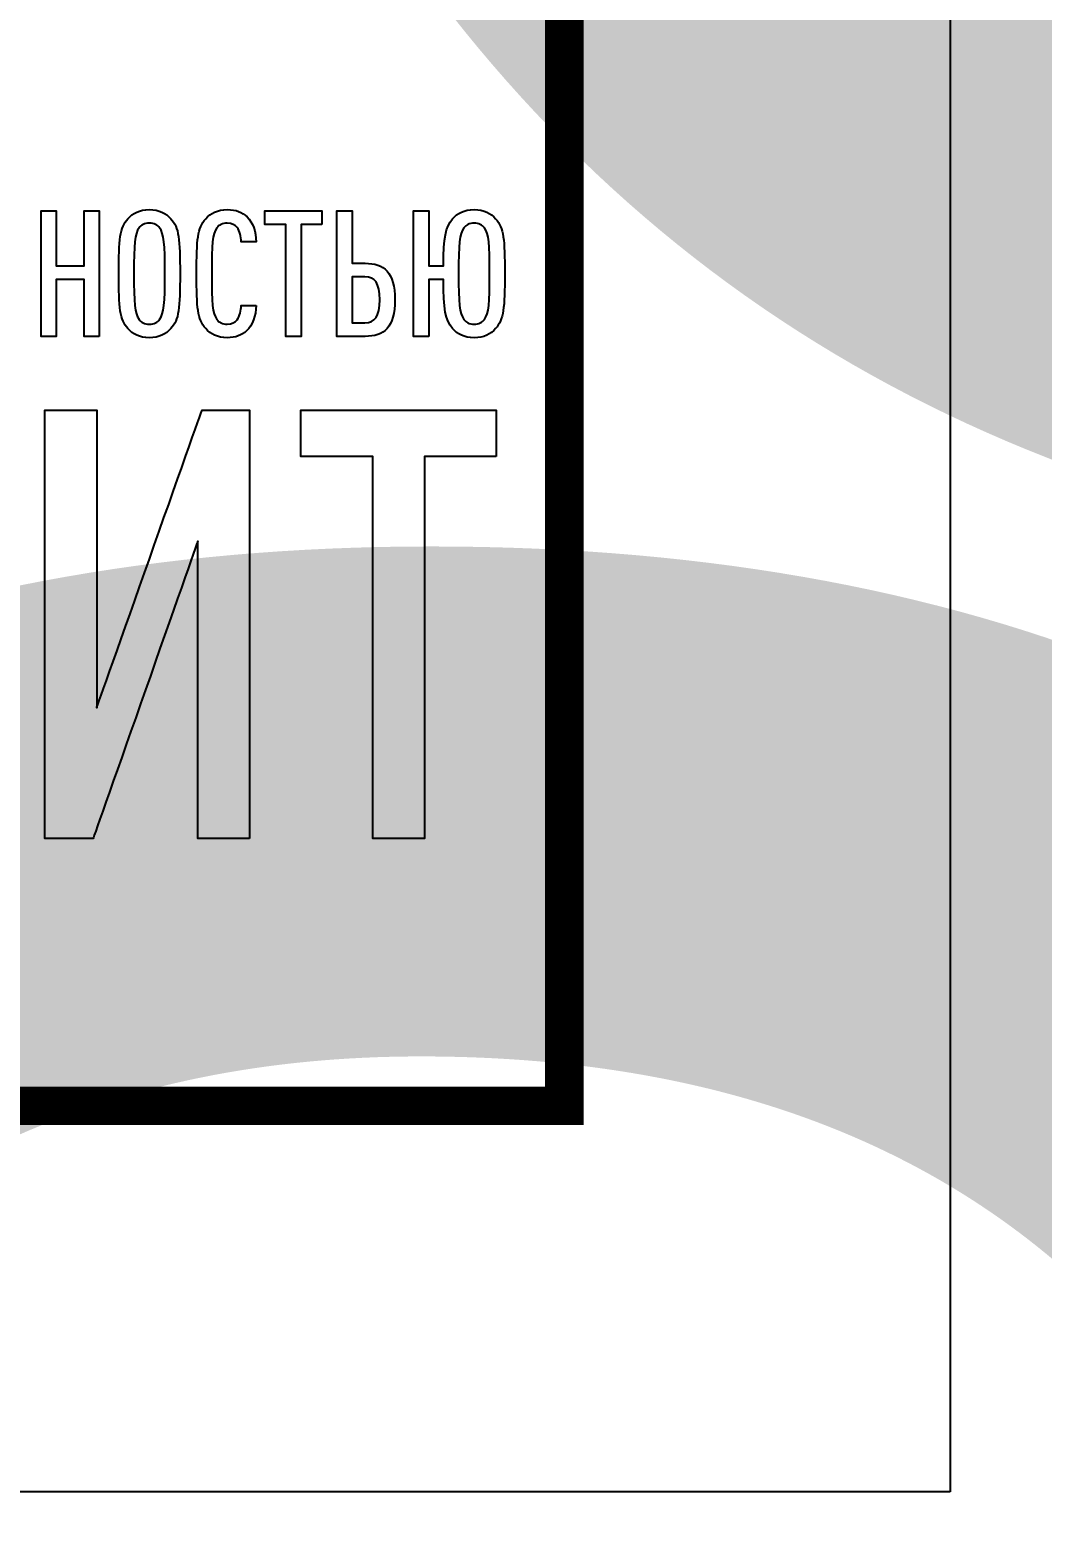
# Model space of a CAD drawing. Header units: metres. Extents: x 1981 to 7362, y 1229 to 3678.
# Drawn here: x 4514.81 to 4527.93, y 2875.72 to 2895.04 of the extents above; entities that cross this region are included whole.
import ezdxf
from ezdxf.enums import TextEntityAlignment as Align

# ---------------------------------------------------------------- set-up
doc = ezdxf.new("R2018")
doc.units = ezdxf.units.M
doc.layers.add('layer 1', color=7, linetype='Continuous')
doc.layers.add('Форматы', color=7, linetype='Continuous')
doc.styles.add('GOST-2.304_Type-B', font='GOST Common.ttf')
doc.styles.get("Standard").update_dxf_attribs({"font": 'GOST Common.ttf'})

# ---------------------------------------------------------------- blocks, each defined once
blk = doc.blocks.new('Лого')
at = {"layer": 'layer 1', "color": 159}
for points, knots in [([(9.02375830462325, 1.939888750274932), (9.02375830462325, 1.939888750274932), (9.02375830462325, 2.301528750274931), (9.02375830462325, 2.301528750274931), (9.02375830462325, 2.301528750274931), (9.02375830462325, 2.301528750274931), (8.980078304623248, 2.301528750274931), (8.980078304623248, 2.301528750274931), (8.980078304623248, 2.301528750274931), (8.980078304623248, 2.301528750274931), (8.980078304623248, 2.143568750274932), (8.980078304623248, 2.143568750274932), (8.980078304623248, 2.143568750274932), (8.980078304623248, 2.143568750274932), (8.899828304623249, 2.143568750274932), (8.899828304623249, 2.143568750274932), (8.899828304623249, 2.143568750274932), (8.899828304623249, 2.143568750274932), (8.899828304623249, 2.301528750274931), (8.899828304623249, 2.301528750274931), (8.899828304623249, 2.301528750274931), (8.899828304623249, 2.301528750274931), (8.856148304623247, 2.301528750274931), (8.856148304623247, 2.301528750274931), (8.856148304623247, 2.301528750274931), (8.856148304623247, 2.301528750274931), (8.856148304623247, 1.939888750274932), (8.856148304623247, 1.939888750274932), (8.856148304623247, 1.939888750274932), (8.856148304623247, 1.939888750274932), (8.899828304623249, 1.939888750274932), (8.899828304623249, 1.939888750274932), (8.899828304623249, 1.939888750274932), (8.899828304623249, 1.939888750274932), (8.899828304623249, 2.103948750274931), (8.899828304623249, 2.103948750274931), (8.899828304623249, 2.103948750274931), (8.899828304623249, 2.103948750274931), (8.980078304623248, 2.103948750274931), (8.980078304623248, 2.103948750274931), (8.980078304623248, 2.103948750274931), (8.980078304623248, 2.103948750274931), (8.980078304623248, 1.939888750274932), (8.980078304623248, 1.939888750274932), (8.980078304623248, 1.939888750274932), (8.980078304623248, 1.939888750274932), (9.02375830462325, 1.939888750274932), (9.02375830462325, 1.939888750274932)], [0, 0, 0, 0, 0.0769230769230769, 0.0769230769230769, 0.0769230769230769, 0.0769230869230769, 0.1538461538461539, 0.1538461538461539, 0.1538461538461539, 0.1538461638461539, 0.2307692307692308, 0.2307692307692308, 0.2307692307692308, 0.2307692407692308, 0.3076923076923077, 0.3076923076923077, 0.3076923076923077, 0.3076923176923077, 0.3846153846153846, 0.3846153846153846, 0.3846153846153846, 0.3846153946153846, 0.4615384615384616, 0.4615384615384616, 0.4615384615384616, 0.4615384715384616, 0.5384615384615384, 0.5384615384615384, 0.5384615384615384, 0.5384615484615385, 0.6153846153846154, 0.6153846153846154, 0.6153846153846154, 0.6153846253846155, 0.6923076923076923, 0.6923076923076923, 0.6923076923076923, 0.6923077023076923, 0.7692307692307693, 0.7692307692307693, 0.7692307692307693, 0.7692307792307693, 0.8461538461538461, 0.8461538461538461, 0.8461538461538461, 0.8461538561538462, 1, 1, 1, 1]), ([(9.256898304623249, 2.120708750274932), (9.256898304623249, 2.220768750274932), (9.253848304623247, 2.253278750274932), (9.230488304623247, 2.279178750274932), (9.230488304623247, 2.279178750274932), (9.21625830462325, 2.294928750274932), (9.196958304623248, 2.305588750274932), (9.168518304623248, 2.305588750274932), (9.168518304623248, 2.305588750274932), (9.140078304623248, 2.305588750274932), (9.120778304623247, 2.294928750274932), (9.106548304623246, 2.279178750274932), (9.106548304623246, 2.279178750274932), (9.083188304623249, 2.253278750274932), (9.080138304623247, 2.220768750274932), (9.080138304623247, 2.120708750274932), (9.080138304623247, 2.120708750274932), (9.080138304623247, 2.020648750274932), (9.083188304623249, 1.988138750274931), (9.106548304623246, 1.962238750274931), (9.106548304623246, 1.962238750274931), (9.120778304623247, 1.946488750274932), (9.140078304623248, 1.935828750274931), (9.168518304623248, 1.935828750274931), (9.168518304623248, 1.935828750274931), (9.196958304623248, 1.935828750274931), (9.21625830462325, 1.946488750274932), (9.230488304623247, 1.962238750274931), (9.230488304623247, 1.962238750274931), (9.253848304623247, 1.988138750274931), (9.256898304623249, 2.020648750274932), (9.256898304623249, 2.120708750274932)], [0, 0, 0, 0, 0.1111111111111111, 0.1111111111111111, 0.1111111111111111, 0.1111111211111111, 0.2222222222222222, 0.2222222222222222, 0.2222222222222222, 0.2222222322222222, 0.3333333333333333, 0.3333333333333333, 0.3333333333333333, 0.3333333433333333, 0.4444444444444444, 0.4444444444444444, 0.4444444444444444, 0.4444444544444444, 0.5555555555555556, 0.5555555555555556, 0.5555555555555556, 0.5555555655555556, 0.6666666666666666, 0.6666666666666666, 0.6666666666666666, 0.6666666766666667, 0.7777777777777778, 0.7777777777777778, 0.7777777777777778, 0.7777777877777778, 1, 1, 1, 1]), ([(9.476318304623248, 2.029278750274932), (9.476318304623248, 2.029278750274932), (9.433148304623248, 2.029278750274932), (9.433148304623248, 2.029278750274932), (9.433148304623248, 2.029278750274932), (9.432638304623246, 2.014048750274931), (9.429588304623248, 1.998298750274932), (9.42145830462325, 1.987628750274931), (9.42145830462325, 1.987628750274931), (9.415878304623249, 1.980518750274932), (9.40672830462325, 1.974938750274932), (9.393018304623247, 1.974938750274932), (9.393018304623247, 1.974938750274932), (9.378798304623249, 1.974938750274932), (9.369148304623248, 1.980518750274932), (9.363048304623248, 1.988648750274931), (9.363048304623248, 1.988648750274931), (9.35035830462325, 2.005918750274931), (9.348318304623248, 2.034868750274931), (9.348318304623248, 2.120708750274932), (9.348318304623248, 2.120708750274932), (9.348318304623248, 2.206548750274932), (9.35035830462325, 2.235498750274932), (9.363048304623248, 2.252768750274932), (9.363048304623248, 2.252768750274932), (9.369148304623248, 2.260898750274931), (9.378798304623249, 2.266478750274931), (9.393018304623247, 2.266478750274931), (9.393018304623247, 2.266478750274931), (9.40672830462325, 2.266478750274931), (9.415878304623249, 2.260898750274931), (9.42145830462325, 2.253778750274932), (9.42145830462325, 2.253778750274932), (9.430098304623247, 2.243118750274931), (9.432638304623246, 2.227878750274932), (9.433148304623248, 2.212638750274932), (9.433148304623248, 2.212638750274932), (9.433148304623248, 2.212638750274932), (9.476318304623248, 2.212638750274932), (9.476318304623248, 2.212638750274932), (9.476318304623248, 2.212638750274932), (9.47580830462325, 2.242098750274932), (9.467178304623246, 2.268008750274932), (9.450418304623248, 2.284258750274931), (9.450418304623248, 2.284258750274931), (9.436188304623247, 2.297968750274933), (9.418418304623248, 2.305588750274932), (9.393018304623247, 2.305588750274932), (9.393018304623247, 2.305588750274932), (9.364578304623247, 2.305588750274932), (9.344768304623248, 2.294928750274932), (9.331048304623248, 2.279178750274932), (9.331048304623248, 2.279178750274932), (9.30717830462325, 2.251748750274931), (9.304638304623246, 2.220768750274932), (9.304638304623246, 2.120708750274932), (9.304638304623246, 2.120708750274932), (9.304638304623246, 2.020648750274932), (9.30717830462325, 1.989668750274932), (9.331048304623248, 1.962238750274931), (9.331048304623248, 1.962238750274931), (9.344768304623248, 1.946488750274932), (9.364578304623247, 1.935828750274931), (9.393018304623247, 1.935828750274931), (9.393018304623247, 1.935828750274931), (9.41688830462325, 1.935828750274931), (9.434668304623248, 1.942938750274932), (9.448888304623246, 1.955638750274932), (9.448888304623246, 1.955638750274932), (9.466668304623248, 1.971888750274932), (9.47580830462325, 1.998808750274932), (9.476318304623248, 2.029278750274932)], [0, 0, 0, 0, 0.0526315789473684, 0.0526315789473684, 0.0526315789473684, 0.0526315889473684, 0.1052631578947368, 0.1052631578947368, 0.1052631578947368, 0.1052631678947368, 0.1578947368421053, 0.1578947368421053, 0.1578947368421053, 0.1578947468421053, 0.2105263157894737, 0.2105263157894737, 0.2105263157894737, 0.2105263257894737, 0.2631578947368421, 0.2631578947368421, 0.2631578947368421, 0.2631579047368421, 0.3157894736842105, 0.3157894736842105, 0.3157894736842105, 0.3157894836842105, 0.3684210526315789, 0.3684210526315789, 0.3684210526315789, 0.3684210626315789, 0.4210526315789473, 0.4210526315789473, 0.4210526315789473, 0.4210526415789473, 0.4736842105263158, 0.4736842105263158, 0.4736842105263158, 0.4736842205263158, 0.5263157894736842, 0.5263157894736842, 0.5263157894736842, 0.5263157994736842, 0.5789473684210527, 0.5789473684210527, 0.5789473684210527, 0.5789473784210527, 0.631578947368421, 0.631578947368421, 0.631578947368421, 0.6315789573684211, 0.6842105263157895, 0.6842105263157895, 0.6842105263157895, 0.6842105363157895, 0.7368421052631579, 0.7368421052631579, 0.7368421052631579, 0.7368421152631579, 0.7894736842105263, 0.7894736842105263, 0.7894736842105263, 0.7894736942105264, 0.8421052631578947, 0.8421052631578947, 0.8421052631578947, 0.8421052731578947, 0.8947368421052632, 0.8947368421052632, 0.8947368421052632, 0.8947368521052632, 1, 1, 1, 1]), ([(9.666278304623248, 2.262418750274932), (9.666278304623248, 2.262418750274932), (9.666278304623248, 2.301528750274931), (9.666278304623248, 2.301528750274931), (9.666278304623248, 2.301528750274931), (9.666278304623248, 2.301528750274931), (9.501208304623248, 2.301528750274931), (9.501208304623248, 2.301528750274931), (9.501208304623248, 2.301528750274931), (9.501208304623248, 2.301528750274931), (9.501208304623248, 2.262418750274932), (9.501208304623248, 2.262418750274932), (9.501208304623248, 2.262418750274932), (9.501208304623248, 2.262418750274932), (9.56215830462325, 2.262418750274932), (9.56215830462325, 2.262418750274932), (9.56215830462325, 2.262418750274932), (9.56215830462325, 2.262418750274932), (9.56215830462325, 1.939888750274932), (9.56215830462325, 1.939888750274932), (9.56215830462325, 1.939888750274932), (9.56215830462325, 1.939888750274932), (9.605838304623248, 1.939888750274932), (9.605838304623248, 1.939888750274932), (9.605838304623248, 1.939888750274932), (9.605838304623248, 1.939888750274932), (9.605838304623248, 2.262418750274932), (9.605838304623248, 2.262418750274932), (9.605838304623248, 2.262418750274932), (9.605838304623248, 2.262418750274932), (9.666278304623248, 2.262418750274932), (9.666278304623248, 2.262418750274932)], [0, 0, 0, 0, 0.1111111111111111, 0.1111111111111111, 0.1111111111111111, 0.1111111211111111, 0.2222222222222222, 0.2222222222222222, 0.2222222222222222, 0.2222222322222222, 0.3333333333333333, 0.3333333333333333, 0.3333333333333333, 0.3333333433333333, 0.4444444444444444, 0.4444444444444444, 0.4444444444444444, 0.4444444544444444, 0.5555555555555556, 0.5555555555555556, 0.5555555555555556, 0.5555555655555556, 0.6666666666666666, 0.6666666666666666, 0.6666666666666666, 0.6666666766666667, 0.7777777777777778, 0.7777777777777778, 0.7777777777777778, 0.7777777877777778, 1, 1, 1, 1]), ([(9.876558304623249, 2.045538750274932), (9.876558304623249, 2.125278750274932), (9.845578304623249, 2.150678750274931), (9.790718304623248, 2.150678750274931), (9.790718304623248, 2.150678750274931), (9.790718304623248, 2.150678750274931), (9.75313830462325, 2.150678750274931), (9.75313830462325, 2.150678750274931), (9.75313830462325, 2.150678750274931), (9.75313830462325, 2.150678750274931), (9.75313830462325, 2.301528750274931), (9.75313830462325, 2.301528750274931), (9.75313830462325, 2.301528750274931), (9.75313830462325, 2.301528750274931), (9.709458304623247, 2.301528750274931), (9.709458304623247, 2.301528750274931), (9.709458304623247, 2.301528750274931), (9.709458304623247, 2.301528750274931), (9.709458304623247, 1.939888750274932), (9.709458304623247, 1.939888750274932), (9.709458304623247, 1.939888750274932), (9.709458304623247, 1.939888750274932), (9.790718304623248, 1.939888750274932), (9.790718304623248, 1.939888750274932), (9.790718304623248, 1.939888750274932), (9.845068304623247, 1.939888750274932), (9.876558304623249, 1.965788750274932), (9.876558304623249, 2.045538750274932)], [0, 0, 0, 0, 0.125, 0.125, 0.125, 0.12500001, 0.25, 0.25, 0.25, 0.25000001, 0.375, 0.375, 0.375, 0.37500001, 0.5, 0.5, 0.5, 0.50000001, 0.625, 0.625, 0.625, 0.62500001, 0.75, 0.75, 0.75, 0.75000001, 1, 1, 1, 1]), ([(9.974088304623248, 1.939888750274932), (9.974088304623248, 1.939888750274932), (9.974088304623248, 2.103948750274931), (9.974088304623248, 2.103948750274931), (9.974088304623248, 2.103948750274931), (9.974088304623248, 2.103948750274931), (10.01674830462325, 2.103948750274931), (10.01674830462325, 2.103948750274931), (10.01674830462325, 2.103948750274931), (10.01725830462325, 2.017088750274931), (10.02131830462325, 1.987628750274931), (10.04316830462325, 1.962238750274931), (10.04316830462325, 1.962238750274931), (10.05687830462325, 1.946488750274932), (10.07668830462325, 1.935828750274931), (10.10512830462325, 1.935828750274931), (10.10512830462325, 1.935828750274931), (10.13356830462325, 1.935828750274931), (10.15287830462325, 1.945988750274932), (10.16709830462325, 1.962238750274931), (10.16709830462325, 1.962238750274931), (10.19045830462325, 1.989158750274932), (10.19350830462325, 2.020648750274932), (10.19350830462325, 2.120708750274932), (10.19350830462325, 2.120708750274932), (10.19350830462325, 2.220768750274932), (10.19096830462325, 2.251238750274933), (10.16709830462325, 2.279178750274932), (10.16709830462325, 2.279178750274932), (10.15337830462325, 2.294928750274932), (10.13356830462325, 2.305588750274932), (10.10512830462325, 2.305588750274932), (10.10512830462325, 2.305588750274932), (10.07668830462325, 2.305588750274932), (10.05687830462325, 2.294928750274932), (10.04316830462325, 2.279178750274932), (10.04316830462325, 2.279178750274932), (10.02182830462325, 2.254288750274931), (10.01725830462325, 2.225338750274933), (10.01674830462325, 2.143568750274932), (10.01674830462325, 2.143568750274932), (10.01674830462325, 2.143568750274932), (9.974088304623248, 2.143568750274932), (9.974088304623248, 2.143568750274932), (9.974088304623248, 2.143568750274932), (9.974088304623248, 2.143568750274932), (9.974088304623248, 2.301528750274931), (9.974088304623248, 2.301528750274931), (9.974088304623248, 2.301528750274931), (9.974088304623248, 2.301528750274931), (9.93040830462325, 2.301528750274931), (9.93040830462325, 2.301528750274931), (9.93040830462325, 2.301528750274931), (9.93040830462325, 2.301528750274931), (9.93040830462325, 1.939888750274932), (9.93040830462325, 1.939888750274932), (9.93040830462325, 1.939888750274932), (9.93040830462325, 1.939888750274932), (9.974088304623248, 1.939888750274932), (9.974088304623248, 1.939888750274932)], [0, 0, 0, 0, 0.0625, 0.0625, 0.0625, 0.06250001, 0.125, 0.125, 0.125, 0.12500001, 0.1875, 0.1875, 0.1875, 0.18750001, 0.25, 0.25, 0.25, 0.25000001, 0.3125, 0.3125, 0.3125, 0.31250001, 0.375, 0.375, 0.375, 0.37500001, 0.4375, 0.4375, 0.4375, 0.43750001, 0.5, 0.5, 0.5, 0.50000001, 0.5625, 0.5625, 0.5625, 0.56250001, 0.625, 0.625, 0.625, 0.62500001, 0.6875, 0.6875, 0.6875, 0.68750001, 0.75, 0.75, 0.75, 0.75000001, 0.8125, 0.8125, 0.8125, 0.81250001, 0.875, 0.875, 0.875, 0.87500001, 1, 1, 1, 1]), ([(9.213218304623247, 2.120708750274932), (9.213218304623247, 2.034868750274931), (9.210678304623247, 2.005918750274931), (9.197978304623248, 1.988648750274931), (9.197978304623248, 1.988648750274931), (9.191878304623248, 1.980518750274932), (9.18273830462325, 1.974938750274932), (9.168518304623248, 1.974938750274932), (9.168518304623248, 1.974938750274932), (9.154298304623246, 1.974938750274932), (9.144648304623246, 1.980518750274932), (9.13854830462325, 1.988648750274931), (9.13854830462325, 1.988648750274931), (9.12585830462325, 2.005918750274931), (9.12381830462325, 2.034868750274931), (9.12381830462325, 2.120708750274932), (9.12381830462325, 2.120708750274932), (9.12381830462325, 2.206548750274932), (9.12585830462325, 2.235498750274932), (9.13854830462325, 2.252768750274932), (9.13854830462325, 2.252768750274932), (9.144648304623246, 2.260898750274931), (9.154298304623246, 2.266478750274931), (9.168518304623248, 2.266478750274931), (9.168518304623248, 2.266478750274931), (9.18273830462325, 2.266478750274931), (9.191878304623248, 2.260898750274931), (9.197978304623248, 2.252768750274932), (9.197978304623248, 2.252768750274932), (9.210678304623247, 2.235498750274932), (9.213218304623247, 2.206548750274932), (9.213218304623247, 2.120708750274932)], [0, 0, 0, 0, 0.1111111111111111, 0.1111111111111111, 0.1111111111111111, 0.1111111211111111, 0.2222222222222222, 0.2222222222222222, 0.2222222222222222, 0.2222222322222222, 0.3333333333333333, 0.3333333333333333, 0.3333333333333333, 0.3333333433333333, 0.4444444444444444, 0.4444444444444444, 0.4444444444444444, 0.4444444544444444, 0.5555555555555556, 0.5555555555555556, 0.5555555555555556, 0.5555555655555556, 0.6666666666666666, 0.6666666666666666, 0.6666666666666666, 0.6666666766666667, 0.7777777777777778, 0.7777777777777778, 0.7777777777777778, 0.7777777877777778, 1, 1, 1, 1]), ([(10.14982830462325, 2.120708750274932), (10.14982830462325, 2.034868750274931), (10.14779830462325, 2.005918750274931), (10.13458830462325, 1.988648750274931), (10.13458830462325, 1.988648750274931), (10.12849830462325, 1.980518750274932), (10.11934830462325, 1.974938750274932), (10.10512830462325, 1.974938750274932), (10.10512830462325, 1.974938750274932), (10.09090830462325, 1.974938750274932), (10.08176830462325, 1.980518750274932), (10.07566830462325, 1.988648750274931), (10.07566830462325, 1.988648750274931), (10.06246830462325, 2.005918750274931), (10.06042830462325, 2.034868750274931), (10.06042830462325, 2.120708750274932), (10.06042830462325, 2.120708750274932), (10.06042830462325, 2.206548750274932), (10.06246830462325, 2.235498750274932), (10.07566830462325, 2.252768750274932), (10.07566830462325, 2.252768750274932), (10.08176830462325, 2.260898750274931), (10.09090830462325, 2.266478750274931), (10.10512830462325, 2.266478750274931), (10.10512830462325, 2.266478750274931), (10.11934830462325, 2.266478750274931), (10.12849830462325, 2.260898750274931), (10.13458830462325, 2.252768750274932), (10.13458830462325, 2.252768750274932), (10.14779830462325, 2.235498750274932), (10.14982830462325, 2.206548750274932), (10.14982830462325, 2.120708750274932)], [0, 0, 0, 0, 0.1111111111111111, 0.1111111111111111, 0.1111111111111111, 0.1111111211111111, 0.2222222222222222, 0.2222222222222222, 0.2222222222222222, 0.2222222322222222, 0.3333333333333333, 0.3333333333333333, 0.3333333333333333, 0.3333333433333333, 0.4444444444444444, 0.4444444444444444, 0.4444444444444444, 0.4444444544444444, 0.5555555555555556, 0.5555555555555556, 0.5555555555555556, 0.5555555655555556, 0.6666666666666666, 0.6666666666666666, 0.6666666666666666, 0.6666666766666667, 0.7777777777777778, 0.7777777777777778, 0.7777777777777778, 0.7777777877777778, 1, 1, 1, 1]), ([(9.83287830462325, 2.045538750274932), (9.83287830462325, 1.996778750274931), (9.818658304623249, 1.978998750274933), (9.790218304623249, 1.978998750274933), (9.790218304623249, 1.978998750274933), (9.790218304623249, 1.978998750274933), (9.75313830462325, 1.978998750274933), (9.75313830462325, 1.978998750274933), (9.75313830462325, 1.978998750274933), (9.75313830462325, 1.978998750274933), (9.75313830462325, 2.111568750274932), (9.75313830462325, 2.111568750274932), (9.75313830462325, 2.111568750274932), (9.75313830462325, 2.111568750274932), (9.790218304623249, 2.111568750274932), (9.790218304623249, 2.111568750274932), (9.790218304623249, 2.111568750274932), (9.818658304623249, 2.111568750274932), (9.83287830462325, 2.093788750274932), (9.83287830462325, 2.045538750274932)], [0, 0, 0, 0, 0.1666666666666667, 0.1666666666666667, 0.1666666666666667, 0.1666666766666667, 0.3333333333333333, 0.3333333333333333, 0.3333333333333333, 0.3333333433333333, 0.5, 0.5, 0.5, 0.50000001, 0.6666666666666666, 0.6666666666666666, 0.6666666666666666, 0.6666666766666667, 1, 1, 1, 1]), ([(9.457358304623249, 0.491428750274931), (9.457358304623249, 0.491428750274931), (9.457358304623249, 1.727178750274932), (9.457358304623249, 1.727178750274932), (9.457358304623249, 1.727178750274932), (9.457358304623249, 1.727178750274932), (9.320248304623249, 1.727178750274932), (9.320248304623249, 1.727178750274932), (9.320248304623249, 1.727178750274932), (9.320248304623249, 1.727178750274932), (9.016518304623247, 0.8680587502749315), (9.016518304623247, 0.8680587502749315), (9.016518304623247, 0.8680587502749315), (9.016518304623247, 0.8680587502749315), (9.016518304623247, 1.727178750274932), (9.016518304623247, 1.727178750274932), (9.016518304623247, 1.727178750274932), (9.016518304623247, 1.727178750274932), (8.867258304623249, 1.727178750274932), (8.867258304623249, 1.727178750274932), (8.867258304623249, 1.727178750274932), (8.867258304623249, 1.727178750274932), (8.867258304623249, 0.491428750274931), (8.867258304623249, 0.491428750274931), (8.867258304623249, 0.491428750274931), (8.867258304623249, 0.491428750274931), (9.006108304623247, 0.491428750274931), (9.006108304623247, 0.491428750274931), (9.006108304623247, 0.491428750274931), (9.006108304623247, 0.491428750274931), (9.308098304623247, 1.348818750274932), (9.308098304623247, 1.348818750274932), (9.308098304623247, 1.348818750274932), (9.308098304623247, 1.348818750274932), (9.308098304623247, 0.491428750274931), (9.308098304623247, 0.491428750274931), (9.308098304623247, 0.491428750274931), (9.308098304623247, 0.491428750274931), (9.457358304623249, 0.491428750274931), (9.457358304623249, 0.491428750274931)], [0, 0, 0, 0, 0.0909090909090909, 0.0909090909090909, 0.0909090909090909, 0.09090910090909089, 0.1818181818181818, 0.1818181818181818, 0.1818181818181818, 0.1818181918181818, 0.2727272727272727, 0.2727272727272727, 0.2727272727272727, 0.2727272827272727, 0.3636363636363636, 0.3636363636363636, 0.3636363636363636, 0.3636363736363636, 0.4545454545454545, 0.4545454545454545, 0.4545454545454545, 0.4545454645454545, 0.5454545454545454, 0.5454545454545454, 0.5454545454545454, 0.5454545554545455, 0.6363636363636364, 0.6363636363636364, 0.6363636363636364, 0.6363636463636364, 0.7272727272727273, 0.7272727272727273, 0.7272727272727273, 0.7272727372727273, 0.8181818181818182, 0.8181818181818182, 0.8181818181818182, 0.8181818281818183, 1, 1, 1, 1]), ([(10.16895830462325, 1.593538750274933), (10.16895830462325, 1.593538750274933), (10.16895830462325, 1.727178750274932), (10.16895830462325, 1.727178750274932), (10.16895830462325, 1.727178750274932), (10.16895830462325, 1.727178750274932), (9.604888304623248, 1.727178750274932), (9.604888304623248, 1.727178750274932), (9.604888304623248, 1.727178750274932), (9.604888304623248, 1.727178750274932), (9.604888304623248, 1.593538750274933), (9.604888304623248, 1.593538750274933), (9.604888304623248, 1.593538750274933), (9.604888304623248, 1.593538750274933), (9.81315830462325, 1.593538750274933), (9.81315830462325, 1.593538750274933), (9.81315830462325, 1.593538750274933), (9.81315830462325, 1.593538750274933), (9.81315830462325, 0.491428750274931), (9.81315830462325, 0.491428750274931), (9.81315830462325, 0.491428750274931), (9.81315830462325, 0.491428750274931), (9.962418304623249, 0.491428750274931), (9.962418304623249, 0.491428750274931), (9.962418304623249, 0.491428750274931), (9.962418304623249, 0.491428750274931), (9.962418304623249, 1.593538750274933), (9.962418304623249, 1.593538750274933), (9.962418304623249, 1.593538750274933), (9.962418304623249, 1.593538750274933), (10.16895830462325, 1.593538750274933), (10.16895830462325, 1.593538750274933)], [0, 0, 0, 0, 0.1111111111111111, 0.1111111111111111, 0.1111111111111111, 0.1111111211111111, 0.2222222222222222, 0.2222222222222222, 0.2222222222222222, 0.2222222322222222, 0.3333333333333333, 0.3333333333333333, 0.3333333333333333, 0.3333333433333333, 0.4444444444444444, 0.4444444444444444, 0.4444444444444444, 0.4444444544444444, 0.5555555555555556, 0.5555555555555556, 0.5555555555555556, 0.5555555655555556, 0.6666666666666666, 0.6666666666666666, 0.6666666666666666, 0.6666666766666667, 0.7777777777777778, 0.7777777777777778, 0.7777777777777778, 0.7777777877777778, 1, 1, 1, 1])]:
    blk.add_open_spline(points, degree=3, knots=knots, dxfattribs=at)
blk = doc.blocks.new('*U147')
blk.add_lwpolyline([(0, 123), (891, 123), (891, -297), (0, -297)], close=True)
at = {"const_width": 0.5}
blk.add_lwpolyline([(20, 118), (886, 118), (886, -292), (20, -292)], close=True, dxfattribs=at)
at = {"xscale": 4.492609629394886, "yscale": 4.492609629394886, "zscale": 4.492609629394886}
blk.add_blockref('Лого', (839.4336363911862, -290.7448032821994), dxfattribs=at)
at = {"style": 'GOST-2.304_Type-B'}
blk.add_attdef('РАЗРАБОТАЛ', text='', height=2.5, dxfattribs=at).set_placement((721.5005976890388, -264.224221812266), align=Align.MIDDLE_LEFT)
at = {"style": 'GOST-2.304_Type-B', "flags": 8}
for tag, height, p in [('ДАТА', 2.5, (761.0744886490843, -264.401556538995)), ('ЛИСТ', 3, (857.3877593080069, -271.9153466302735)), ('ЛИСТОВ', 3, (874.8877593080069, -271.9153466302735)), ('ФОРМАТ', 3, (851.9722318023564, -294.7451189059736))]:
    blk.add_attdef(tag, text='', height=height, dxfattribs=at).set_placement(p, align=Align.MIDDLE_CENTER)
at = {"style": 'GOST-2.304_Type-B'}
blk.add_attdef('ПРОВЕРИЛ', (721.7490166648167, -270.7292529197243), '', height=2.5, dxfattribs=at)
at = {"lineweight": 30, "flags": 104}
for tag, p in [('ТЕПЛОВЫЕ_СЕТИ', (801, -269.5000000000002)), ('ИМЯ_ЧЕРТЕЖА', (801, -284.5000000000002))]:
    blk.add_attdef(tag, text='', height=3, dxfattribs=at).set_placement(p, align=Align.MIDDLE_CENTER)
blk = doc.blocks.new('*U145')
at = {"style": 'GOST-2.304_Type-B'}
blk.add_attdef('РАЗРАБОТАЛ', text='', height=2.5, dxfattribs=at).set_placement((424.5005976890388, -264.224221812266), align=Align.MIDDLE_LEFT)
at = {"style": 'GOST-2.304_Type-B', "flags": 8}
for tag, height, p in [('ДАТА', 2.5, (464.0744886490843, -264.401556538995)), ('ЛИСТ', 3, (560.3877593080069, -271.9153466302735)), ('ЛИСТОВ', 3, (577.8877593080069, -271.9153466302735)), ('ФОРМАТ', 3, (554.9722318023564, -294.7451189059736))]:
    blk.add_attdef(tag, text='', height=height, dxfattribs=at).set_placement(p, align=Align.MIDDLE_CENTER)
at = {"style": 'GOST-2.304_Type-B'}
blk.add_attdef('ПРОВЕРИЛ', (424.7490166648167, -270.7292529197243), '', height=2.5, dxfattribs=at)
at = {"lineweight": 30, "flags": 104}
for tag, p in [('ТЕПЛОВЫЕ_СЕТИ', (504, -269.5000000000002)), ('ИМЯ_ЧЕРТЕЖА', (504, -284.5000000000002))]:
    blk.add_attdef(tag, text='', height=3, dxfattribs=at).set_placement(p, align=Align.MIDDLE_CENTER)

msp = doc.modelspace()

# ---------------------------------------------------------------- block references
at = {"layer": 'Форматы'}
ref = msp.add_blockref('*U145', (2922.70933321672, 3228.424258425164), dxfattribs=at)
lines = msp.add_mtext('Тепломеханические решения тепловых сетей', dxfattribs={"layer": '0', "insert": (3426.70933321672, 2958.924258425164), "char_height": 70, "attachment_point": 1})
ref.add_attrib('ТЕПЛОВЫЕ_СЕТИ', '', (3426.70933321672, 2958.924258425164), dxfattribs={"flags": 104}).embed_mtext(lines)
ref = msp.add_blockref('*U147', (3635.736868453574, 3173.099214542538), dxfattribs=at)
lines = msp.add_mtext('Продольный профиль', dxfattribs={"layer": '0', "insert": (4436.736868453574, 2888.599214542537), "char_height": 70, "attachment_point": 1})
ref.add_attrib('ИМЯ_ЧЕРТЕЖА', '', (4436.736868453574, 2888.599214542537), dxfattribs={"flags": 104}).embed_mtext(lines)
lines = msp.add_mtext('Тепломеханические решения тепловых сетей', dxfattribs={"layer": '0', "insert": (4436.736868453574, 2903.599214542537), "char_height": 70, "attachment_point": 1})
ref.add_attrib('ТЕПЛОВЫЕ_СЕТИ', '', (4436.736868453574, 2903.599214542537), dxfattribs={"flags": 104}).embed_mtext(lines)

doc.saveas('drawing.dxf')
